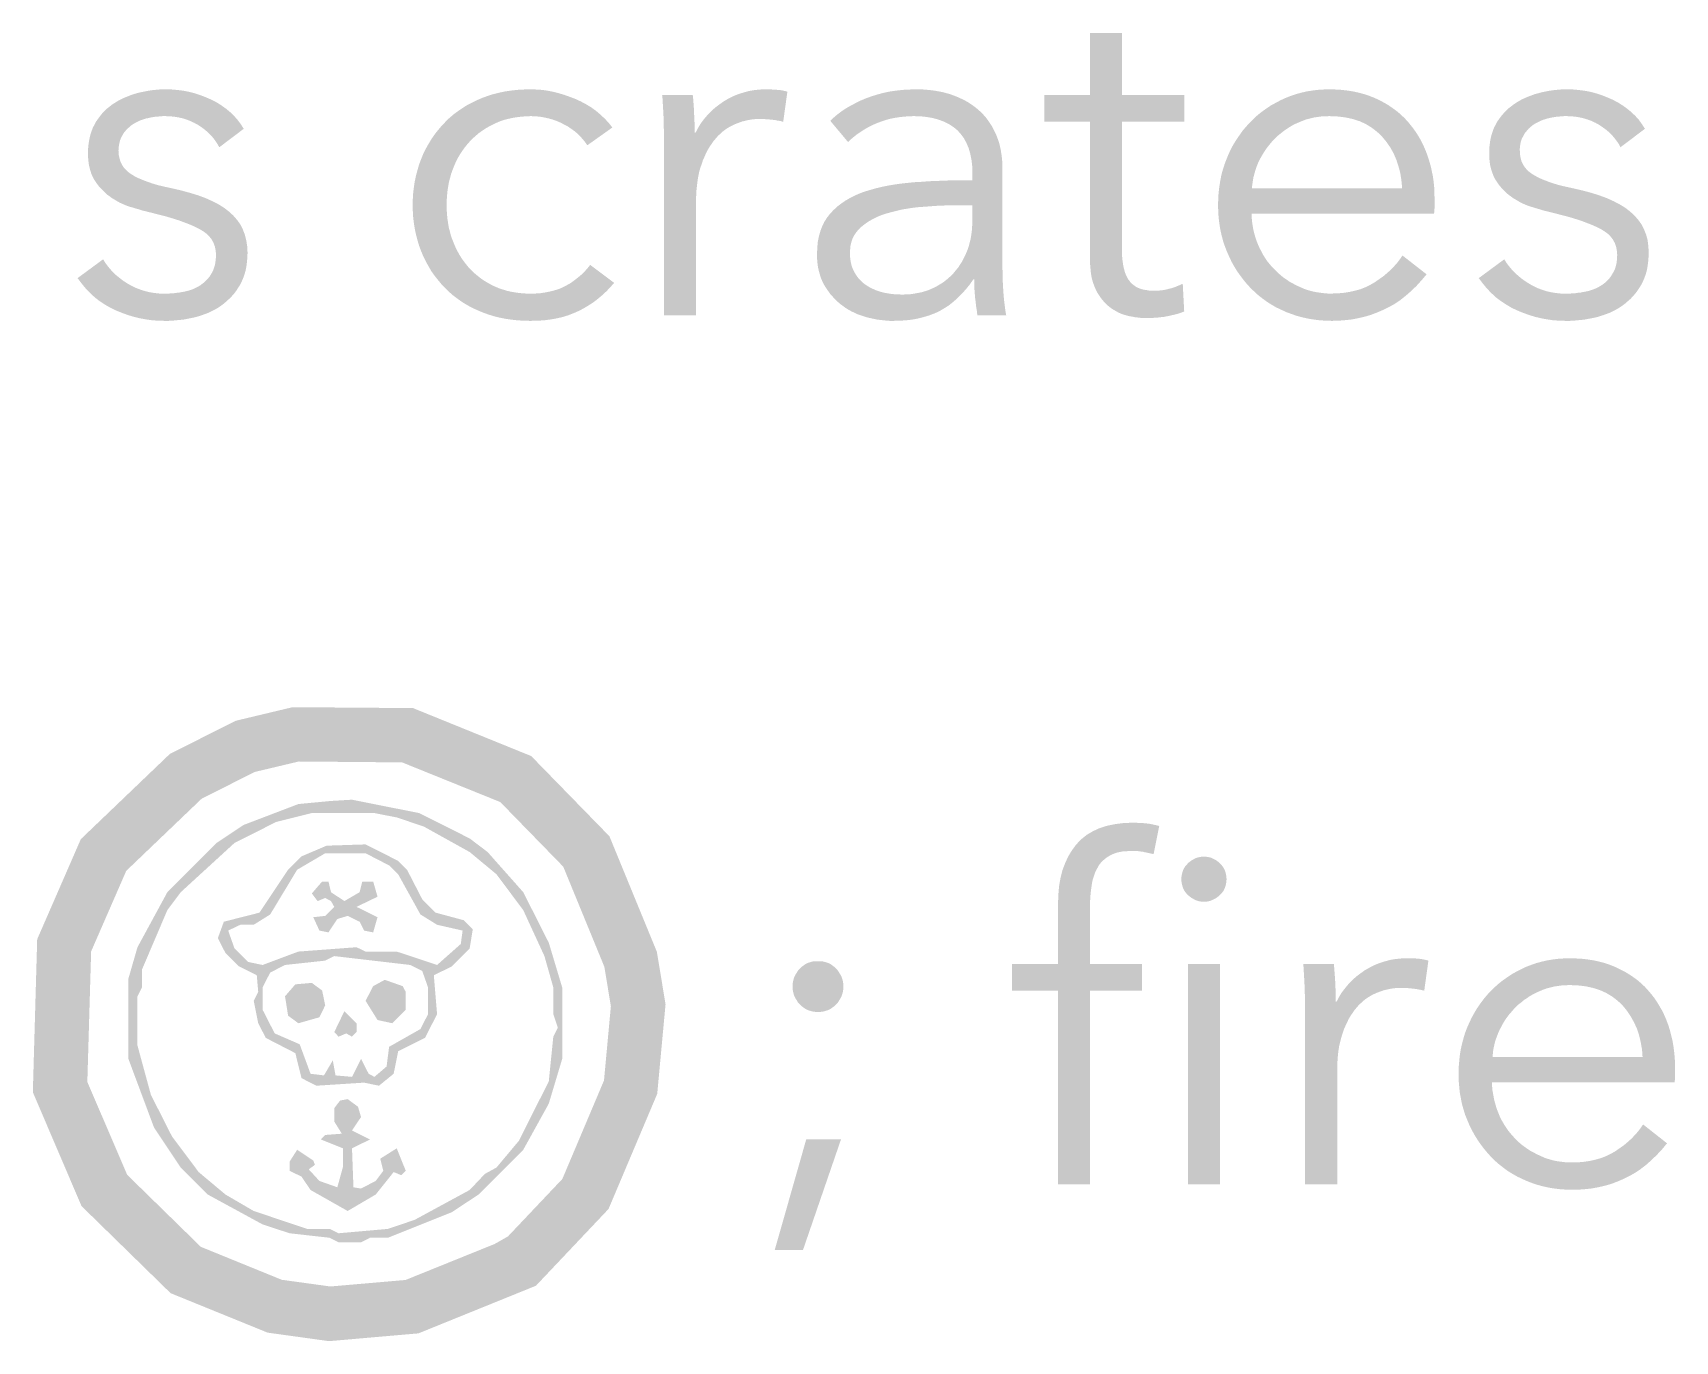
# Model space of a CAD drawing. Header units: millimetres. Extents: x 6 to 594, y 82 to 394.
# Drawn here: x 308.89 to 317.96, y 365.53 to 372.76 of the extents above; entities that cross this region are included whole.
import ezdxf

# ---------------------------------------------------------------- set-up
doc = ezdxf.new("R2010")
doc.units = ezdxf.units.MM
doc.layers.add('RASTER', color=7, linetype='Continuous')

msp = doc.modelspace()

# ---------------------------------------------------------------- hatches: boundary and pattern name
at = {"layer": 'RASTER'}
for points in [[(315.249, 372.269), (314.906, 372.269), (314.906, 371.559), (314.906, 371.542), (314.906, 371.526), (314.907, 371.511), (314.909, 371.497), (314.911, 371.483), (314.913, 371.471), (314.916, 371.458), (314.919, 371.447), (314.922, 371.436), (314.926, 371.426), (314.93, 371.417), (314.935, 371.408), (314.939, 371.399), (314.945, 371.392), (314.95, 371.385), (314.956, 371.378), (314.963, 371.372), (314.969, 371.367), (314.976, 371.362), (314.983, 371.357), (314.991, 371.353), (314.998, 371.35), (315.006, 371.347), (315.015, 371.344), (315.023, 371.342), (315.032, 371.34), (315.041, 371.339), (315.05, 371.337), (315.059, 371.336), (315.068, 371.336), (315.078, 371.335), (315.088, 371.335), (315.097, 371.335), (315.106, 371.336), (315.115, 371.337), (315.125, 371.338), (315.135, 371.339), (315.144, 371.341), (315.154, 371.343), (315.164, 371.346), (315.174, 371.348), (315.184, 371.351), (315.194, 371.354), (315.204, 371.358), (315.213, 371.362), (315.223, 371.366), (315.232, 371.37), (315.241, 371.374), (315.249, 371.221), (315.237, 371.216), (315.225, 371.212), (315.213, 371.208), (315.201, 371.205), (315.189, 371.202), (315.176, 371.199), (315.164, 371.196), (315.151, 371.194), (315.138, 371.191), (315.125, 371.19), (315.112, 371.188), (315.098, 371.187), (315.084, 371.186), (315.07, 371.185), (315.056, 371.185), (315.041, 371.184), (315.028, 371.185), (315.016, 371.185), (315.003, 371.186), (314.99, 371.188), (314.977, 371.189), (314.964, 371.192), (314.95, 371.194), (314.937, 371.197), (314.923, 371.201), (314.91, 371.205), (314.897, 371.21), (314.884, 371.216), (314.872, 371.223), (314.859, 371.23), (314.847, 371.238), (314.835, 371.247), (314.824, 371.256), (314.813, 371.267), (314.803, 371.278), (314.793, 371.29), (314.784, 371.302), (314.775, 371.316), (314.766, 371.33), (314.759, 371.346), (314.752, 371.362), (314.746, 371.379), (314.74, 371.398), (314.736, 371.418), (314.733, 371.439), (314.731, 371.461), (314.729, 371.485), (314.729, 371.509), (314.729, 372.269), (314.477, 372.269), (314.477, 372.417), (314.729, 372.417), (314.729, 372.76), (314.906, 372.76), (314.906, 372.417), (315.249, 372.417)], [(309.919, 372.128), (309.908, 372.147), (309.897, 372.164), (309.884, 372.181), (309.87, 372.197), (309.854, 372.212), (309.838, 372.226), (309.82, 372.239), (309.801, 372.252), (309.78, 372.263), (309.759, 372.273), (309.738, 372.281), (309.716, 372.288), (309.693, 372.293), (309.669, 372.297), (309.645, 372.299), (309.62, 372.3), (309.608, 372.3), (309.596, 372.299), (309.585, 372.298), (309.573, 372.297), (309.561, 372.296), (309.55, 372.294), (309.538, 372.292), (309.526, 372.289), (309.515, 372.287), (309.503, 372.283), (309.493, 372.28), (309.482, 372.276), (309.472, 372.271), (309.462, 372.266), (309.452, 372.261), (309.443, 372.256), (309.434, 372.25), (309.426, 372.243), (309.418, 372.236), (309.41, 372.229), (309.403, 372.221), (309.396, 372.213), (309.39, 372.205), (309.385, 372.196), (309.379, 372.186), (309.375, 372.177), (309.371, 372.167), (309.368, 372.156), (309.366, 372.145), (309.364, 372.134), (309.363, 372.122), (309.362, 372.11), (309.363, 372.089), (309.367, 372.07), (309.372, 372.051), (309.38, 372.034), (309.39, 372.018), (309.402, 372.004), (309.416, 371.991), (309.433, 371.979), (309.451, 371.968), (309.473, 371.957), (309.497, 371.947), (309.523, 371.937), (309.552, 371.927), (309.583, 371.918), (309.617, 371.91), (309.654, 371.902), (309.706, 371.89), (309.754, 371.877), (309.8, 371.863), (309.841, 371.848), (309.879, 371.831), (309.914, 371.813), (309.945, 371.794), (309.972, 371.773), (309.996, 371.751), (310.017, 371.727), (310.035, 371.702), (310.049, 371.674), (310.06, 371.645), (310.068, 371.614), (310.073, 371.581), (310.075, 371.546), (310.074, 371.52), (310.072, 371.496), (310.069, 371.472), (310.065, 371.45), (310.059, 371.428), (310.052, 371.408), (310.044, 371.389), (310.035, 371.37), (310.024, 371.353), (310.013, 371.336), (310.001, 371.32), (309.988, 371.305), (309.974, 371.291), (309.96, 371.278), (309.945, 371.265), (309.929, 371.253), (309.913, 371.242), (309.896, 371.232), (309.878, 371.223), (309.86, 371.214), (309.841, 371.207), (309.822, 371.2), (309.803, 371.194), (309.782, 371.188), (309.762, 371.184), (309.741, 371.18), (309.721, 371.176), (309.7, 371.174), (309.679, 371.172), (309.659, 371.17), (309.638, 371.169), (309.617, 371.169), (309.583, 371.17), (309.549, 371.172), (309.515, 371.177), (309.481, 371.183), (309.448, 371.191), (309.415, 371.201), (309.382, 371.213), (309.349, 371.226), (309.318, 371.241), (309.287, 371.259), (309.258, 371.278), (309.231, 371.299), (309.205, 371.323), (309.181, 371.348), (309.158, 371.376), (309.136, 371.405), (309.277, 371.509), (309.289, 371.49), (309.303, 371.471), (309.318, 371.453), (309.334, 371.435), (309.352, 371.419), (309.372, 371.403), (309.392, 371.388), (309.414, 371.374), (309.437, 371.361), (309.461, 371.35), (309.485, 371.341), (309.51, 371.333), (309.535, 371.327), (309.561, 371.323), (309.588, 371.32), (309.615, 371.32), (309.629, 371.32), (309.643, 371.32), (309.657, 371.321), (309.671, 371.322), (309.684, 371.324), (309.697, 371.325), (309.711, 371.328), (309.724, 371.33), (309.737, 371.333), (309.749, 371.336), (309.761, 371.34), (309.773, 371.344), (309.784, 371.349), (309.794, 371.354), (309.805, 371.36), (309.815, 371.366), (309.824, 371.373), (309.833, 371.38), (309.842, 371.388), (309.85, 371.396), (309.857, 371.404), (309.865, 371.413), (309.871, 371.423), (309.877, 371.433), (309.883, 371.443), (309.887, 371.454), (309.891, 371.466), (309.895, 371.478), (309.897, 371.491), (309.899, 371.504), (309.9, 371.518), (309.901, 371.533), (309.899, 371.556), (309.895, 371.578), (309.888, 371.598), (309.878, 371.617), (309.865, 371.634), (309.849, 371.65), (309.83, 371.664), (309.808, 371.677), (309.784, 371.689), (309.757, 371.701), (309.728, 371.712), (309.696, 371.724), (309.661, 371.735), (309.624, 371.746), (309.584, 371.756), (309.542, 371.767), (309.528, 371.77), (309.514, 371.774), (309.5, 371.777), (309.486, 371.781), (309.471, 371.786), (309.456, 371.79), (309.441, 371.795), (309.426, 371.799), (309.411, 371.804), (309.396, 371.81), (309.382, 371.816), (309.367, 371.823), (309.353, 371.831), (309.34, 371.839), (309.326, 371.847), (309.313, 371.857), (309.3, 371.866), (309.288, 371.877), (309.277, 371.888), (309.266, 371.899), (309.255, 371.911), (309.245, 371.924), (309.236, 371.937), (309.227, 371.951), (309.219, 371.966), (309.212, 371.982), (309.207, 371.998), (309.202, 372.016), (309.198, 372.034), (309.196, 372.053), (309.194, 372.073), (309.193, 372.094), (309.194, 372.117), (309.196, 372.139), (309.199, 372.161), (309.203, 372.181), (309.208, 372.201), (309.214, 372.219), (309.221, 372.237), (309.23, 372.254), (309.239, 372.271), (309.25, 372.286), (309.261, 372.301), (309.272, 372.315), (309.285, 372.328), (309.298, 372.341), (309.312, 372.352), (309.327, 372.364), (309.343, 372.374), (309.359, 372.384), (309.376, 372.393), (309.393, 372.401), (309.41, 372.408), (309.428, 372.415), (309.447, 372.422), (309.466, 372.427), (309.486, 372.432), (309.506, 372.436), (309.526, 372.44), (309.546, 372.443), (309.566, 372.445), (309.586, 372.447), (309.607, 372.448), (309.628, 372.448), (309.659, 372.447), (309.691, 372.444), (309.722, 372.44), (309.753, 372.434), (309.784, 372.426), (309.814, 372.416), (309.845, 372.404), (309.875, 372.391), (309.904, 372.376), (309.931, 372.359), (309.956, 372.341), (309.979, 372.322), (310.001, 372.301), (310.02, 372.279), (310.038, 372.255), (310.054, 372.23)], [(311.952, 372.139), (311.94, 372.156), (311.927, 372.172), (311.913, 372.188), (311.898, 372.203), (311.881, 372.217), (311.863, 372.23), (311.844, 372.243), (311.823, 372.254), (311.802, 372.265), (311.78, 372.274), (311.758, 372.282), (311.735, 372.288), (311.712, 372.293), (311.689, 372.297), (311.664, 372.299), (311.64, 372.3), (311.614, 372.299), (311.588, 372.297), (311.563, 372.294), (311.539, 372.29), (311.515, 372.285), (311.492, 372.279), (311.469, 372.271), (311.448, 372.262), (311.427, 372.252), (311.406, 372.241), (311.387, 372.23), (311.368, 372.217), (311.35, 372.204), (311.333, 372.189), (311.316, 372.174), (311.301, 372.158), (311.286, 372.141), (311.272, 372.123), (311.259, 372.105), (311.247, 372.086), (311.235, 372.066), (311.225, 372.045), (311.216, 372.024), (311.207, 372.002), (311.199, 371.979), (311.193, 371.956), (311.187, 371.933), (311.183, 371.909), (311.179, 371.884), (311.177, 371.86), (311.175, 371.834), (311.175, 371.808), (311.175, 371.783), (311.177, 371.757), (311.179, 371.733), (311.183, 371.708), (311.187, 371.684), (311.193, 371.661), (311.199, 371.638), (311.207, 371.616), (311.216, 371.594), (311.225, 371.573), (311.235, 371.553), (311.246, 371.533), (311.258, 371.514), (311.271, 371.496), (311.285, 371.478), (311.299, 371.461), (311.315, 371.445), (311.331, 371.43), (311.348, 371.416), (311.366, 371.402), (311.384, 371.39), (311.404, 371.378), (311.424, 371.367), (311.445, 371.357), (311.467, 371.348), (311.489, 371.341), (311.512, 371.334), (311.536, 371.329), (311.56, 371.325), (311.585, 371.322), (311.611, 371.32), (311.637, 371.32), (311.666, 371.32), (311.694, 371.322), (311.72, 371.326), (311.745, 371.331), (311.769, 371.337), (311.792, 371.344), (311.814, 371.353), (311.835, 371.364), (311.855, 371.375), (311.874, 371.388), (311.891, 371.401), (311.908, 371.415), (311.925, 371.429), (311.94, 371.445), (311.954, 371.461), (311.968, 371.478), (312.1, 371.379), (312.08, 371.356), (312.059, 371.334), (312.037, 371.313), (312.013, 371.293), (311.989, 371.274), (311.963, 371.257), (311.937, 371.241), (311.909, 371.226), (311.88, 371.213), (311.85, 371.201), (311.818, 371.191), (311.785, 371.183), (311.75, 371.177), (311.714, 371.172), (311.676, 371.17), (311.637, 371.169), (311.601, 371.17), (311.565, 371.172), (311.53, 371.176), (311.496, 371.181), (311.463, 371.188), (311.431, 371.196), (311.4, 371.206), (311.37, 371.217), (311.34, 371.23), (311.312, 371.243), (311.285, 371.258), (311.259, 371.274), (311.234, 371.292), (311.21, 371.31), (311.187, 371.33), (311.166, 371.351), (311.145, 371.373), (311.126, 371.396), (311.107, 371.42), (311.09, 371.444), (311.075, 371.47), (311.06, 371.497), (311.046, 371.525), (311.034, 371.554), (311.023, 371.583), (311.014, 371.613), (311.006, 371.644), (310.999, 371.676), (310.994, 371.708), (310.99, 371.741), (310.988, 371.774), (310.987, 371.808), (310.988, 371.843), (310.99, 371.876), (310.994, 371.909), (310.999, 371.941), (311.006, 371.973), (311.014, 372.003), (311.023, 372.034), (311.034, 372.063), (311.046, 372.092), (311.06, 372.12), (311.075, 372.147), (311.09, 372.172), (311.107, 372.197), (311.126, 372.221), (311.145, 372.244), (311.166, 372.266), (311.187, 372.287), (311.21, 372.307), (311.234, 372.325), (311.259, 372.342), (311.285, 372.359), (311.312, 372.373), (311.34, 372.387), (311.37, 372.4), (311.4, 372.411), (311.431, 372.421), (311.463, 372.429), (311.496, 372.436), (311.53, 372.441), (311.565, 372.445), (311.601, 372.447), (311.637, 372.448), (311.668, 372.447), (311.699, 372.445), (311.73, 372.441), (311.761, 372.435), (311.792, 372.427), (311.823, 372.418), (311.854, 372.407), (311.886, 372.395), (311.916, 372.381), (311.946, 372.365), (311.974, 372.348), (312, 372.329), (312.025, 372.308), (312.048, 372.286), (312.07, 372.263), (312.09, 372.237)], [(312.376, 372.149), (312.376, 372.162), (312.376, 372.175), (312.375, 372.19), (312.375, 372.206), (312.375, 372.222), (312.374, 372.239), (312.374, 372.257), (312.373, 372.276), (312.373, 372.296), (312.372, 372.314), (312.371, 372.333), (312.37, 372.351), (312.369, 372.368), (312.368, 372.385), (312.367, 372.401), (312.365, 372.417), (312.534, 372.417), (312.536, 372.404), (312.537, 372.391), (312.538, 372.378), (312.539, 372.365), (312.54, 372.351), (312.541, 372.337), (312.542, 372.322), (312.542, 372.308), (312.543, 372.293), (312.543, 372.279), (312.544, 372.266), (312.544, 372.253), (312.544, 372.241), (312.545, 372.23), (312.545, 372.219), (312.545, 372.209), (312.55, 372.209), (312.564, 372.235), (312.579, 372.26), (312.596, 372.283), (312.615, 372.305), (312.635, 372.326), (312.657, 372.346), (312.681, 372.364), (312.706, 372.382), (312.732, 372.397), (312.76, 372.411), (312.788, 372.422), (312.817, 372.431), (312.846, 372.439), (312.877, 372.444), (312.908, 372.447), (312.94, 372.448), (312.948, 372.448), (312.956, 372.448), (312.964, 372.448), (312.972, 372.447), (312.98, 372.447), (312.987, 372.447), (312.994, 372.446), (313.001, 372.445), (313.008, 372.445), (313.015, 372.444), (313.022, 372.443), (313.029, 372.442), (313.036, 372.44), (313.043, 372.439), (313.05, 372.437), (313.057, 372.435), (313.034, 372.269), (313.029, 372.27), (313.025, 372.271), (313.019, 372.273), (313.013, 372.274), (313.006, 372.275), (312.999, 372.276), (312.99, 372.278), (312.982, 372.279), (312.973, 372.28), (312.963, 372.281), (312.954, 372.282), (312.945, 372.283), (312.936, 372.283), (312.927, 372.284), (312.918, 372.284), (312.909, 372.284), (312.891, 372.284), (312.874, 372.283), (312.857, 372.281), (312.84, 372.278), (312.823, 372.274), (312.806, 372.27), (312.79, 372.264), (312.774, 372.258), (312.758, 372.251), (312.742, 372.243), (312.727, 372.234), (312.713, 372.225), (312.699, 372.214), (312.686, 372.202), (312.673, 372.19), (312.661, 372.176), (312.649, 372.162), (312.638, 372.146), (312.627, 372.13), (312.617, 372.113), (312.607, 372.094), (312.599, 372.075), (312.59, 372.055), (312.583, 372.033), (312.575, 372.011), (312.569, 371.988), (312.564, 371.963), (312.56, 371.937), (312.557, 371.911), (312.554, 371.883), (312.553, 371.854), (312.553, 371.824), (312.553, 371.2), (312.376, 371.2), (312.376, 372.149)], [(317.659, 372.128), (317.649, 372.147), (317.637, 372.164), (317.624, 372.181), (317.61, 372.197), (317.595, 372.212), (317.578, 372.226), (317.56, 372.239), (317.541, 372.252), (317.521, 372.263), (317.5, 372.273), (317.478, 372.281), (317.456, 372.288), (317.433, 372.293), (317.409, 372.297), (317.385, 372.299), (317.36, 372.3), (317.348, 372.3), (317.337, 372.299), (317.325, 372.298), (317.313, 372.297), (317.302, 372.296), (317.29, 372.294), (317.278, 372.292), (317.266, 372.289), (317.255, 372.287), (317.244, 372.283), (317.233, 372.28), (317.222, 372.276), (317.212, 372.271), (317.202, 372.266), (317.192, 372.261), (317.183, 372.256), (317.174, 372.25), (317.166, 372.243), (317.158, 372.236), (317.15, 372.229), (317.143, 372.221), (317.137, 372.213), (317.13, 372.205), (317.125, 372.196), (317.12, 372.186), (317.115, 372.177), (317.111, 372.167), (317.108, 372.156), (317.106, 372.145), (317.104, 372.134), (317.103, 372.122), (317.103, 372.11), (317.104, 372.089), (317.107, 372.07), (317.112, 372.051), (317.12, 372.034), (317.13, 372.018), (317.142, 372.004), (317.156, 371.991), (317.173, 371.979), (317.192, 371.968), (317.213, 371.957), (317.237, 371.947), (317.263, 371.937), (317.292, 371.927), (317.323, 371.918), (317.357, 371.91), (317.394, 371.902), (317.446, 371.89), (317.495, 371.877), (317.54, 371.863), (317.581, 371.848), (317.619, 371.831), (317.654, 371.813), (317.685, 371.794), (317.712, 371.773), (317.736, 371.751), (317.757, 371.727), (317.775, 371.702), (317.789, 371.674), (317.801, 371.645), (317.809, 371.614), (317.813, 371.581), (317.815, 371.546), (317.814, 371.52), (317.812, 371.496), (317.809, 371.472), (317.805, 371.45), (317.799, 371.428), (317.792, 371.408), (317.784, 371.389), (317.775, 371.37), (317.764, 371.353), (317.753, 371.336), (317.741, 371.32), (317.728, 371.305), (317.715, 371.291), (317.7, 371.278), (317.685, 371.265), (317.669, 371.253), (317.653, 371.242), (317.636, 371.232), (317.618, 371.223), (317.6, 371.214), (317.582, 371.207), (317.562, 371.2), (317.543, 371.194), (317.523, 371.188), (317.502, 371.184), (317.481, 371.18), (317.461, 371.176), (317.44, 371.174), (317.42, 371.172), (317.399, 371.17), (317.378, 371.169), (317.357, 371.169), (317.323, 371.17), (317.289, 371.172), (317.255, 371.177), (317.222, 371.183), (317.188, 371.191), (317.155, 371.201), (317.122, 371.213), (317.09, 371.226), (317.058, 371.241), (317.028, 371.259), (316.999, 371.278), (316.971, 371.299), (316.945, 371.323), (316.921, 371.348), (316.898, 371.376), (316.876, 371.405), (317.017, 371.509), (317.029, 371.49), (317.043, 371.471), (317.058, 371.453), (317.075, 371.435), (317.093, 371.419), (317.112, 371.403), (317.133, 371.388), (317.155, 371.374), (317.178, 371.361), (317.201, 371.35), (317.225, 371.341), (317.25, 371.333), (317.275, 371.327), (317.301, 371.323), (317.328, 371.32), (317.355, 371.32), (317.369, 371.32), (317.383, 371.32), (317.397, 371.321), (317.411, 371.322), (317.424, 371.324), (317.438, 371.325), (317.451, 371.328), (317.464, 371.33), (317.477, 371.333), (317.489, 371.336), (317.501, 371.34), (317.513, 371.344), (317.524, 371.349), (317.535, 371.354), (317.545, 371.36), (317.555, 371.366), (317.565, 371.373), (317.574, 371.38), (317.582, 371.388), (317.59, 371.396), (317.598, 371.404), (317.605, 371.413), (317.611, 371.423), (317.617, 371.433), (317.623, 371.443), (317.628, 371.454), (317.632, 371.466), (317.635, 371.478), (317.638, 371.491), (317.639, 371.504), (317.64, 371.518), (317.641, 371.533), (317.639, 371.556), (317.635, 371.578), (317.628, 371.598), (317.618, 371.617), (317.605, 371.634), (317.589, 371.65), (317.57, 371.664), (317.549, 371.677), (317.524, 371.689), (317.497, 371.701), (317.468, 371.712), (317.436, 371.724), (317.401, 371.735), (317.364, 371.746), (317.324, 371.756), (317.282, 371.767), (317.268, 371.77), (317.254, 371.774), (317.24, 371.777), (317.226, 371.781), (317.211, 371.786), (317.196, 371.79), (317.181, 371.795), (317.166, 371.799), (317.151, 371.804), (317.136, 371.81), (317.122, 371.816), (317.107, 371.823), (317.093, 371.831), (317.08, 371.839), (317.066, 371.847), (317.053, 371.857), (317.04, 371.866), (317.028, 371.877), (317.017, 371.888), (317.006, 371.899), (316.995, 371.911), (316.985, 371.924), (316.976, 371.937), (316.967, 371.951), (316.959, 371.966), (316.953, 371.982), (316.947, 371.998), (316.942, 372.016), (316.938, 372.034), (316.936, 372.053), (316.934, 372.073), (316.934, 372.094), (316.934, 372.117), (316.936, 372.139), (316.939, 372.161), (316.943, 372.181), (316.948, 372.201), (316.954, 372.219), (316.961, 372.237), (316.97, 372.254), (316.979, 372.271), (316.99, 372.286), (317.001, 372.301), (317.013, 372.315), (317.025, 372.328), (317.038, 372.341), (317.053, 372.352), (317.068, 372.364), (317.083, 372.374), (317.099, 372.384), (317.116, 372.393), (317.133, 372.401), (317.15, 372.408), (317.169, 372.415), (317.187, 372.422), (317.207, 372.427), (317.226, 372.432), (317.246, 372.436), (317.266, 372.44), (317.286, 372.443), (317.306, 372.445), (317.327, 372.447), (317.347, 372.448), (317.368, 372.448), (317.4, 372.447), (317.431, 372.444), (317.462, 372.44), (317.493, 372.434), (317.524, 372.426), (317.555, 372.416), (317.585, 372.404), (317.615, 372.391), (317.644, 372.376), (317.671, 372.359), (317.696, 372.341), (317.719, 372.322), (317.741, 372.301), (317.761, 372.279), (317.778, 372.255), (317.794, 372.23)], [(315.015, 367.469), (314.729, 367.469), (314.729, 366.4), (314.552, 366.4), (314.552, 367.469), (314.297, 367.469), (314.297, 367.617), (314.552, 367.617), (314.552, 367.95), (314.554, 368), (314.558, 368.048), (314.566, 368.093), (314.577, 368.136), (314.592, 368.175), (314.609, 368.212), (314.63, 368.246), (314.653, 368.277), (314.68, 368.305), (314.711, 368.33), (314.745, 368.35), (314.782, 368.367), (314.823, 368.38), (314.867, 368.389), (314.914, 368.395), (314.965, 368.397), (314.974, 368.397), (314.983, 368.397), (314.991, 368.396), (315.001, 368.396), (315.01, 368.395), (315.019, 368.395), (315.029, 368.394), (315.038, 368.393), (315.048, 368.392), (315.057, 368.391), (315.067, 368.389), (315.076, 368.387), (315.085, 368.385), (315.094, 368.383), (315.102, 368.381), (315.111, 368.379), (315.08, 368.223), (315.073, 368.225), (315.066, 368.226), (315.058, 368.228), (315.051, 368.23), (315.044, 368.231), (315.037, 368.233), (315.03, 368.234), (315.023, 368.236), (315.015, 368.237), (315.008, 368.238), (315, 368.239), (314.992, 368.24), (314.984, 368.24), (314.975, 368.24), (314.967, 368.241), (314.958, 368.241), (314.94, 368.24), (314.924, 368.239), (314.908, 368.238), (314.894, 368.235), (314.879, 368.232), (314.866, 368.228), (314.854, 368.223), (314.842, 368.217), (314.831, 368.211), (314.82, 368.204), (314.811, 368.197), (314.802, 368.189), (314.793, 368.181), (314.785, 368.171), (314.778, 368.162), (314.772, 368.151), (314.766, 368.14), (314.76, 368.129), (314.755, 368.117), (314.751, 368.105), (314.747, 368.092), (314.743, 368.079), (314.74, 368.065), (314.738, 368.051), (314.736, 368.037), (314.734, 368.022), (314.732, 368.007), (314.731, 367.992), (314.73, 367.976), (314.729, 367.961), (314.729, 367.945), (314.729, 367.929), (314.729, 367.617), (315.015, 367.617)], [(315.917, 367.349), (315.917, 367.362), (315.917, 367.375), (315.917, 367.39), (315.916, 367.406), (315.916, 367.422), (315.916, 367.439), (315.915, 367.457), (315.914, 367.476), (315.914, 367.496), (315.913, 367.514), (315.912, 367.533), (315.911, 367.551), (315.91, 367.568), (315.909, 367.585), (315.908, 367.601), (315.907, 367.617), (316.076, 367.617), (316.077, 367.604), (316.078, 367.591), (316.079, 367.578), (316.08, 367.565), (316.081, 367.551), (316.082, 367.537), (316.083, 367.522), (316.083, 367.508), (316.084, 367.493), (316.085, 367.479), (316.085, 367.466), (316.085, 367.453), (316.086, 367.441), (316.086, 367.43), (316.086, 367.419), (316.086, 367.409), (316.091, 367.409), (316.105, 367.435), (316.12, 367.46), (316.138, 367.483), (316.156, 367.505), (316.177, 367.526), (316.198, 367.546), (316.222, 367.564), (316.247, 367.582), (316.274, 367.597), (316.301, 367.611), (316.329, 367.622), (316.358, 367.631), (316.387, 367.639), (316.418, 367.644), (316.449, 367.647), (316.481, 367.648), (316.49, 367.648), (316.498, 367.648), (316.506, 367.648), (316.513, 367.647), (316.521, 367.647), (316.528, 367.647), (316.535, 367.646), (316.542, 367.645), (316.549, 367.645), (316.556, 367.644), (316.563, 367.643), (316.57, 367.642), (316.577, 367.64), (316.584, 367.639), (316.591, 367.637), (316.598, 367.635), (316.575, 367.469), (316.571, 367.47), (316.566, 367.471), (316.56, 367.473), (316.554, 367.474), (316.547, 367.475), (316.54, 367.476), (316.532, 367.478), (316.523, 367.479), (316.514, 367.48), (316.505, 367.481), (316.496, 367.482), (316.486, 367.483), (316.477, 367.483), (316.468, 367.484), (316.459, 367.484), (316.45, 367.484), (316.433, 367.484), (316.415, 367.483), (316.398, 367.481), (316.381, 367.478), (316.364, 367.474), (316.348, 367.47), (316.331, 367.464), (316.315, 367.458), (316.299, 367.451), (316.283, 367.443), (316.268, 367.434), (316.254, 367.425), (316.24, 367.414), (316.227, 367.402), (316.214, 367.39), (316.202, 367.376), (316.19, 367.362), (316.179, 367.346), (316.168, 367.33), (316.158, 367.313), (316.149, 367.294), (316.14, 367.275), (316.131, 367.255), (316.124, 367.233), (316.117, 367.211), (316.111, 367.188), (316.105, 367.163), (316.101, 367.137), (316.098, 367.111), (316.096, 367.083), (316.094, 367.054), (316.094, 367.024), (316.094, 366.4), (315.917, 366.4), (315.917, 367.349)]]:
    msp.add_hatch(color=7, dxfattribs=at).paths.add_polyline_path(points)
h = msp.add_hatch(color=7, dxfattribs=at)
h.paths.add_polyline_path([(314.079, 371.985), (314.078, 372.024), (314.074, 372.059), (314.067, 372.093), (314.058, 372.124), (314.046, 372.152), (314.032, 372.178), (314.015, 372.201), (313.996, 372.222), (313.974, 372.24), (313.949, 372.256), (313.923, 372.269), (313.894, 372.28), (313.862, 372.289), (313.828, 372.295), (313.792, 372.299), (313.754, 372.3), (313.727, 372.299), (313.7, 372.297), (313.674, 372.294), (313.649, 372.29), (313.623, 372.285), (313.599, 372.278), (313.575, 372.27), (313.551, 372.261), (313.528, 372.251), (313.506, 372.24), (313.485, 372.228), (313.465, 372.215), (313.445, 372.202), (313.427, 372.188), (313.409, 372.173), (313.392, 372.157), (313.294, 372.274), (313.313, 372.292), (313.334, 372.31), (313.357, 372.327), (313.381, 372.343), (313.407, 372.358), (313.434, 372.372), (313.462, 372.386), (313.493, 372.399), (313.524, 372.41), (313.556, 372.42), (313.59, 372.429), (313.624, 372.436), (313.66, 372.441), (313.696, 372.445), (313.734, 372.447), (313.772, 372.448), (313.796, 372.448), (313.821, 372.446), (313.844, 372.444), (313.868, 372.441), (313.89, 372.437), (313.913, 372.433), (313.935, 372.427), (313.957, 372.421), (313.978, 372.413), (313.998, 372.405), (314.018, 372.396), (314.037, 372.387), (314.056, 372.376), (314.074, 372.364), (314.091, 372.352), (314.107, 372.339), (314.123, 372.325), (314.138, 372.31), (314.152, 372.294), (314.165, 372.277), (314.177, 372.259), (314.189, 372.241), (314.199, 372.221), (314.209, 372.201), (314.217, 372.18), (314.225, 372.158), (314.231, 372.135), (314.236, 372.111), (314.24, 372.086), (314.243, 372.06), (314.245, 372.034), (314.245, 372.006), (314.245, 371.473), (314.245, 371.455), (314.246, 371.438), (314.246, 371.42), (314.246, 371.402), (314.247, 371.383), (314.248, 371.365), (314.249, 371.346), (314.25, 371.327), (314.252, 371.309), (314.253, 371.291), (314.255, 371.274), (314.257, 371.258), (314.259, 371.242), (314.261, 371.227), (314.263, 371.213), (314.266, 371.2), (314.107, 371.2), (314.105, 371.211), (314.104, 371.223), (314.102, 371.234), (314.1, 371.246), (314.099, 371.258), (314.097, 371.271), (314.096, 371.283), (314.094, 371.296), (314.093, 371.309), (314.092, 371.322), (314.091, 371.335), (314.09, 371.348), (314.09, 371.36), (314.09, 371.373), (314.089, 371.385), (314.089, 371.398), (314.084, 371.398), (314.063, 371.368), (314.041, 371.341), (314.018, 371.316), (313.995, 371.293), (313.971, 371.272), (313.947, 371.253), (313.921, 371.237), (313.896, 371.222), (313.869, 371.21), (313.84, 371.199), (313.81, 371.19), (313.779, 371.182), (313.747, 371.176), (313.713, 371.172), (313.678, 371.17), (313.642, 371.169), (313.624, 371.169), (313.607, 371.17), (313.589, 371.172), (313.571, 371.174), (313.553, 371.176), (313.535, 371.18), (313.516, 371.184), (313.498, 371.188), (313.479, 371.194), (313.461, 371.2), (313.444, 371.206), (313.427, 371.214), (313.41, 371.222), (313.394, 371.231), (313.378, 371.241), (313.363, 371.252), (313.348, 371.263), (313.333, 371.276), (313.32, 371.289), (313.307, 371.303), (313.294, 371.317), (313.283, 371.333), (313.272, 371.349), (313.261, 371.366), (313.252, 371.384), (313.243, 371.403), (313.237, 371.423), (313.231, 371.444), (313.226, 371.466), (313.223, 371.489), (313.221, 371.513), (313.221, 371.538), (313.222, 371.572), (313.225, 371.605), (313.231, 371.635), (313.239, 371.664), (313.249, 371.691), (313.261, 371.716), (313.276, 371.739), (313.292, 371.76), (313.311, 371.78), (313.331, 371.799), (313.353, 371.816), (313.376, 371.832), (313.4, 371.846), (313.427, 371.86), (313.454, 371.872), (313.483, 371.883), (313.514, 371.892), (313.545, 371.901), (313.578, 371.909), (313.612, 371.916), (313.647, 371.922), (313.683, 371.927), (313.72, 371.931), (313.758, 371.935), (313.797, 371.937), (313.836, 371.94), (313.875, 371.942), (313.915, 371.943), (313.956, 371.945), (313.996, 371.945), (314.037, 371.946), (314.079, 371.946)])
h.paths.add_polyline_path([(314.027, 371.808), (313.999, 371.808), (313.972, 371.808), (313.945, 371.807), (313.917, 371.806), (313.89, 371.805), (313.862, 371.803), (313.835, 371.801), (313.807, 371.799), (313.78, 371.797), (313.753, 371.794), (313.727, 371.79), (313.702, 371.786), (313.677, 371.781), (313.653, 371.775), (313.63, 371.769), (313.607, 371.763), (313.585, 371.756), (313.564, 371.748), (313.544, 371.739), (313.525, 371.729), (313.507, 371.719), (313.491, 371.708), (313.475, 371.696), (313.46, 371.684), (313.447, 371.67), (313.435, 371.655), (313.425, 371.64), (313.417, 371.623), (313.411, 371.605), (313.406, 371.587), (313.404, 371.567), (313.403, 371.546), (313.403, 371.53), (313.404, 371.515), (313.406, 371.5), (313.409, 371.486), (313.412, 371.473), (313.417, 371.46), (313.422, 371.448), (313.428, 371.437), (313.434, 371.426), (313.441, 371.416), (313.448, 371.406), (313.456, 371.397), (313.465, 371.388), (313.474, 371.38), (313.484, 371.372), (313.494, 371.365), (313.504, 371.359), (313.515, 371.352), (313.526, 371.347), (313.538, 371.342), (313.549, 371.337), (313.561, 371.333), (313.574, 371.329), (313.586, 371.326), (313.599, 371.323), (313.612, 371.321), (313.624, 371.319), (313.637, 371.317), (313.65, 371.316), (313.663, 371.315), (313.676, 371.315), (313.689, 371.314), (313.712, 371.315), (313.734, 371.316), (313.756, 371.319), (313.777, 371.323), (313.798, 371.327), (313.818, 371.333), (313.837, 371.339), (313.855, 371.347), (313.873, 371.355), (313.89, 371.365), (313.907, 371.375), (313.922, 371.385), (313.937, 371.397), (313.951, 371.409), (313.965, 371.422), (313.977, 371.435), (313.989, 371.45), (314.001, 371.464), (314.011, 371.48), (314.021, 371.495), (314.03, 371.512), (314.038, 371.529), (314.046, 371.546), (314.053, 371.564), (314.059, 371.582), (314.064, 371.601), (314.069, 371.62), (314.072, 371.639), (314.075, 371.658), (314.077, 371.678), (314.078, 371.697), (314.079, 371.717), (314.079, 371.808)])
h = msp.add_hatch(color=7, dxfattribs=at)
h.paths.add_polyline_path([(316.453, 371.902), (316.449, 371.944), (316.443, 371.984), (316.433, 372.022), (316.421, 372.059), (316.406, 372.094), (316.388, 372.126), (316.366, 372.158), (316.342, 372.187), (316.315, 372.213), (316.285, 372.236), (316.253, 372.256), (316.218, 372.272), (316.18, 372.284), (316.139, 372.293), (316.096, 372.298), (316.05, 372.3), (316.028, 372.299), (316.006, 372.298), (315.985, 372.295), (315.964, 372.292), (315.944, 372.287), (315.924, 372.282), (315.905, 372.275), (315.886, 372.267), (315.867, 372.259), (315.849, 372.25), (315.832, 372.24), (315.815, 372.229), (315.799, 372.218), (315.783, 372.205), (315.768, 372.193), (315.753, 372.179), (315.739, 372.165), (315.726, 372.15), (315.714, 372.135), (315.702, 372.119), (315.691, 372.103), (315.681, 372.086), (315.671, 372.069), (315.662, 372.052), (315.654, 372.034), (315.647, 372.015), (315.641, 371.997), (315.636, 371.978), (315.631, 371.96), (315.628, 371.941), (315.625, 371.921), (315.623, 371.902)])
h.paths.add_polyline_path([(316.632, 371.845), (316.632, 371.84), (316.632, 371.836), (316.632, 371.831), (316.632, 371.826), (316.632, 371.821), (316.632, 371.816), (316.632, 371.811), (316.632, 371.806), (316.632, 371.801), (316.632, 371.795), (316.632, 371.79), (316.631, 371.784), (316.631, 371.779), (316.631, 371.773), (316.63, 371.767), (316.629, 371.762), (315.621, 371.762), (315.622, 371.739), (315.624, 371.717), (315.627, 371.695), (315.631, 371.673), (315.636, 371.652), (315.642, 371.631), (315.649, 371.61), (315.657, 371.59), (315.666, 371.57), (315.676, 371.551), (315.686, 371.532), (315.697, 371.515), (315.709, 371.497), (315.722, 371.481), (315.736, 371.465), (315.751, 371.45), (315.766, 371.435), (315.782, 371.421), (315.798, 371.408), (315.816, 371.396), (315.833, 371.384), (315.852, 371.374), (315.871, 371.364), (315.891, 371.355), (315.911, 371.346), (315.932, 371.339), (315.953, 371.333), (315.975, 371.328), (315.997, 371.325), (316.019, 371.322), (316.042, 371.32), (316.065, 371.32), (316.099, 371.321), (316.132, 371.324), (316.163, 371.329), (316.194, 371.336), (316.223, 371.344), (316.251, 371.355), (316.277, 371.368), (316.303, 371.383), (316.327, 371.4), (316.35, 371.416), (316.371, 371.434), (316.391, 371.452), (316.409, 371.471), (316.426, 371.49), (316.441, 371.51), (316.455, 371.53), (316.588, 371.426), (316.56, 371.393), (316.532, 371.362), (316.503, 371.334), (316.473, 371.308), (316.443, 371.284), (316.412, 371.263), (316.38, 371.245), (316.347, 371.229), (316.314, 371.215), (316.28, 371.202), (316.246, 371.192), (316.211, 371.184), (316.176, 371.177), (316.139, 371.173), (316.103, 371.17), (316.065, 371.169), (316.032, 371.17), (315.999, 371.172), (315.967, 371.176), (315.935, 371.181), (315.904, 371.188), (315.873, 371.196), (315.844, 371.206), (315.814, 371.217), (315.786, 371.23), (315.758, 371.243), (315.732, 371.258), (315.707, 371.274), (315.682, 371.292), (315.659, 371.31), (315.637, 371.33), (315.615, 371.351), (315.595, 371.373), (315.576, 371.396), (315.558, 371.42), (315.541, 371.444), (315.525, 371.47), (315.51, 371.497), (315.497, 371.525), (315.484, 371.554), (315.473, 371.583), (315.463, 371.613), (315.455, 371.644), (315.448, 371.676), (315.443, 371.708), (315.439, 371.741), (315.437, 371.774), (315.436, 371.808), (315.437, 371.843), (315.439, 371.876), (315.443, 371.909), (315.448, 371.941), (315.454, 371.973), (315.462, 372.003), (315.472, 372.034), (315.483, 372.063), (315.495, 372.092), (315.508, 372.12), (315.523, 372.147), (315.539, 372.172), (315.556, 372.197), (315.573, 372.221), (315.593, 372.244), (315.613, 372.266), (315.634, 372.287), (315.656, 372.307), (315.679, 372.325), (315.703, 372.342), (315.728, 372.359), (315.754, 372.373), (315.78, 372.387), (315.808, 372.4), (315.836, 372.411), (315.865, 372.421), (315.894, 372.429), (315.924, 372.436), (315.955, 372.441), (315.986, 372.445), (316.017, 372.447), (316.05, 372.448), (316.085, 372.447), (316.119, 372.445), (316.152, 372.441), (316.184, 372.436), (316.215, 372.429), (316.245, 372.421), (316.274, 372.411), (316.302, 372.4), (316.329, 372.387), (316.354, 372.374), (316.379, 372.359), (316.402, 372.343), (316.424, 372.327), (316.445, 372.309), (316.465, 372.29), (316.484, 372.27), (316.501, 372.249), (316.518, 372.227), (316.533, 372.205), (316.548, 372.181), (316.561, 372.157), (316.573, 372.132), (316.584, 372.106), (316.594, 372.079), (316.603, 372.051), (316.611, 372.023), (316.617, 371.995), (316.623, 371.966), (316.627, 371.936), (316.63, 371.906), (316.631, 371.876), (316.632, 371.845)])
h = msp.add_hatch(color=7, dxfattribs=at)
h.paths.add_polyline_path([(310.324, 369.035), (310.989, 369.03), (311.642, 368.765), (312.074, 368.322), (312.336, 367.684), (312.384, 367.394), (312.338, 366.899), (312.069, 366.263), (311.668, 365.839), (311.019, 365.576), (310.525, 365.533), (310.186, 365.58), (309.65, 365.798), (309.158, 366.279), (308.889, 366.908), (308.913, 367.753), (309.154, 368.306), (309.646, 368.777), (310.01, 368.96)])
h.paths.add_polyline_path([(310.358, 368.735), (310.114, 368.677), (309.821, 368.529), (309.405, 368.131), (309.211, 367.686), (309.19, 366.965), (309.41, 366.452), (309.817, 366.054), (310.264, 365.872), (310.533, 365.835), (310.948, 365.871), (311.495, 366.092), (311.814, 366.429), (312.044, 366.973), (312.082, 367.383), (312.046, 367.601), (311.819, 368.154), (311.471, 368.511), (310.929, 368.73), (310.358, 368.735)])
h = msp.add_hatch(color=7, dxfattribs=at)
h.paths.add_polyline_path([(310.413, 368.838), (310.85, 368.846), (311.072, 368.796), (311.401, 368.655), (311.623, 368.507), (311.796, 368.334), (311.994, 368.038), (312.134, 367.66), (312.184, 367.413), (312.184, 367.191), (312.085, 366.746), (311.845, 366.319), (311.549, 366.022), (311.171, 365.832), (310.751, 365.733), (310.504, 365.733), (310.455, 365.758), (310.208, 365.783), (310.06, 365.832), (309.706, 366.022), (309.435, 366.269), (309.311, 366.442), (309.146, 366.771), (309.072, 367.067), (309.072, 367.462), (309.121, 367.709), (309.262, 368.063), (309.435, 368.31), (309.583, 368.458), (309.781, 368.606), (310.06, 368.747), (310.282, 368.821)])
h.paths.add_polyline_path([(310.628, 368.796), (310.578, 368.771), (310.381, 368.771), (310.06, 368.673), (309.83, 368.557), (309.558, 368.359), (309.385, 368.137), (309.245, 367.858), (309.17, 367.635), (309.146, 367.339), (309.121, 367.289), (309.146, 367.018), (309.22, 366.771), (309.361, 366.492), (309.484, 366.319), (309.731, 366.096), (310.084, 365.906), (310.331, 365.832), (310.529, 365.832), (310.578, 365.807), (310.677, 365.832), (310.875, 365.832), (311.196, 365.931), (311.574, 366.146), (311.796, 366.393), (312.011, 366.795), (312.085, 367.067), (312.085, 367.215), (312.11, 367.265), (312.085, 367.536), (311.986, 367.858), (311.821, 368.186), (311.757, 368.245), (311.722, 368.31), (311.5, 368.507), (311.146, 368.697), (310.899, 368.771)])
h.paths.add_polyline_path([(310.536, 368.517), (310.652, 368.524), (311.023, 368.45), (311.302, 368.31), (311.401, 368.235), (311.598, 368.013), (311.739, 367.734), (311.813, 367.487), (311.813, 367.092), (311.739, 366.845), (311.598, 366.59), (311.351, 366.343), (311.203, 366.245), (310.85, 366.104), (310.751, 366.104), (310.702, 366.079), (310.578, 366.079), (310.529, 366.104), (310.307, 366.129), (310.158, 366.178), (309.855, 366.343), (309.706, 366.492), (309.558, 366.714), (309.417, 367.092), (309.417, 367.536), (309.467, 367.709), (309.632, 368.013), (309.904, 368.285), (310.052, 368.384), (310.356, 368.5)])
h.paths.add_polyline_path([(310.43, 368.45), (310.233, 368.401), (310.003, 368.285), (309.706, 368.013), (309.632, 367.914), (309.492, 367.586), (309.492, 367.487), (309.467, 367.438), (309.467, 367.166), (309.541, 366.894), (309.657, 366.665), (309.805, 366.467), (309.953, 366.343), (310.109, 366.252), (310.405, 366.153), (310.529, 366.153), (310.578, 366.129), (310.85, 366.153), (310.998, 366.203), (311.302, 366.368), (311.386, 366.457), (311.45, 366.492), (311.574, 366.64), (311.739, 366.968), (311.764, 367.215), (311.789, 367.265), (311.764, 367.339), (311.764, 367.487), (311.715, 367.66), (311.598, 367.914), (311.45, 368.112), (311.302, 368.235), (311.048, 368.376), (310.899, 368.426), (310.776, 368.45)])
h.paths.add_polyline_path([(310.512, 368.27), (310.727, 368.277), (310.907, 368.186), (310.956, 368.137), (311.04, 367.974), (311.114, 367.9), (311.27, 367.858), (311.319, 367.808), (311.302, 367.702), (311.203, 367.603), (311.104, 367.554), (311.122, 367.339), (311.055, 367.208), (310.907, 367.134), (310.882, 367.01), (310.801, 366.944), (310.719, 366.961), (310.455, 366.944), (310.373, 366.986), (310.339, 367.124), (310.176, 367.208), (310.134, 367.289), (310.109, 367.413), (310.134, 367.462), (310.126, 367.554), (310.028, 367.603), (309.953, 367.677), (309.911, 367.759), (309.944, 367.85), (310.141, 367.9), (310.299, 368.137), (310.373, 368.211)])
h.paths.add_polyline_path([(310.504, 368.228), (310.349, 368.137), (310.2, 367.89), (310.109, 367.833), (310.035, 367.833), (309.968, 367.801), (310.003, 367.702), (310.077, 367.628), (310.158, 367.611), (310.356, 367.685), (310.677, 367.709), (310.727, 367.685), (310.899, 367.685), (311.122, 367.611), (311.253, 367.727), (311.263, 367.801), (311.122, 367.833), (311.03, 367.89), (310.907, 368.112), (310.857, 368.161), (310.727, 368.228)])
h.paths.add_polyline_path([(310.487, 368.072), (310.522, 368.072), (310.536, 368.013), (310.61, 367.964), (310.694, 368.013), (310.709, 368.072), (310.769, 368.072), (310.793, 367.988), (310.677, 367.932), (310.793, 367.875), (310.769, 367.791), (310.719, 367.801), (310.694, 367.85), (310.628, 367.882), (310.571, 367.865), (310.522, 367.791), (310.472, 367.801), (310.438, 367.875), (310.504, 367.882), (310.554, 367.932), (310.536, 367.964), (310.504, 367.981), (310.462, 367.964), (310.43, 368.006)])
h.paths.add_polyline_path([(310.554, 367.66), (310.504, 367.635), (310.282, 367.611), (310.2, 367.569), (310.158, 367.487), (310.158, 367.364), (310.225, 367.233), (310.363, 367.173), (310.423, 367.01), (310.497, 367.001), (310.546, 367.084), (310.561, 367.001), (310.652, 366.993), (310.702, 367.092), (310.744, 367.01), (310.776, 366.993), (310.843, 367.05), (310.857, 367.159), (311.03, 367.257), (311.072, 367.339), (311.072, 367.487), (311.04, 367.578), (310.974, 367.611)])
h.paths.add_polyline_path([(310.833, 367.529), (310.932, 367.494), (310.949, 367.462), (310.949, 367.364), (310.875, 367.289), (310.793, 367.307), (310.727, 367.413), (310.769, 367.494)])
h.paths.add_polyline_path([(310.339, 367.504), (310.43, 367.512), (310.487, 367.47), (310.504, 367.388), (310.472, 367.322), (310.356, 367.289), (310.299, 367.331), (310.282, 367.438)])
h.paths.add_polyline_path([(310.61, 367.356), (310.677, 367.289), (310.677, 367.24), (310.652, 367.215), (310.62, 367.233), (310.578, 367.215), (310.554, 367.24)])
h.paths.add_polyline_path([(310.586, 366.862), (310.628, 366.87), (310.685, 366.828), (310.702, 366.771), (310.652, 366.697), (310.751, 366.647), (310.652, 366.598), (310.66, 366.383), (310.702, 366.376), (310.783, 366.418), (310.825, 366.474), (310.808, 366.541), (310.899, 366.598), (310.949, 366.474), (310.924, 366.45), (310.882, 366.467), (310.783, 366.343), (310.628, 366.252), (310.423, 366.368), (310.373, 366.442), (310.307, 366.474), (310.307, 366.524), (310.349, 366.59), (310.438, 366.531), (310.447, 366.507), (310.413, 366.482), (310.472, 366.418), (310.571, 366.383), (310.603, 366.499), (310.603, 366.598), (310.48, 366.647), (310.504, 366.672), (310.596, 366.679), (310.554, 366.746), (310.554, 366.82)])
h = msp.add_hatch(color=7, dxfattribs=at)
h.paths.add_polyline_path([(315.446, 366.4), (315.27, 366.4), (315.27, 367.617), (315.446, 367.617)])
h.paths.add_polyline_path([(315.483, 368.085), (315.482, 368.071), (315.48, 368.059), (315.477, 368.047), (315.473, 368.035), (315.468, 368.024), (315.461, 368.014), (315.453, 368.004), (315.444, 367.995), (315.434, 367.987), (315.424, 367.98), (315.413, 367.974), (315.403, 367.969), (315.392, 367.965), (315.381, 367.962), (315.37, 367.961), (315.358, 367.96), (315.346, 367.961), (315.335, 367.962), (315.324, 367.965), (315.313, 367.969), (315.303, 367.974), (315.292, 367.98), (315.282, 367.987), (315.272, 367.995), (315.263, 368.004), (315.255, 368.014), (315.248, 368.024), (315.243, 368.035), (315.239, 368.047), (315.236, 368.059), (315.234, 368.071), (315.233, 368.085), (315.234, 368.098), (315.236, 368.111), (315.239, 368.123), (315.243, 368.135), (315.248, 368.145), (315.255, 368.156), (315.263, 368.165), (315.272, 368.175), (315.282, 368.183), (315.292, 368.19), (315.303, 368.196), (315.313, 368.201), (315.324, 368.205), (315.335, 368.207), (315.346, 368.209), (315.358, 368.21), (315.37, 368.209), (315.381, 368.207), (315.392, 368.205), (315.403, 368.201), (315.413, 368.196), (315.424, 368.19), (315.434, 368.183), (315.444, 368.175), (315.453, 368.165), (315.461, 368.156), (315.468, 368.145), (315.473, 368.135), (315.477, 368.123), (315.48, 368.111), (315.482, 368.098), (315.483, 368.085)])
h = msp.add_hatch(color=7, dxfattribs=at)
h.paths.add_polyline_path([(313.366, 367.492), (313.366, 367.479), (313.364, 367.465), (313.361, 367.453), (313.357, 367.44), (313.351, 367.428), (313.344, 367.417), (313.337, 367.405), (313.327, 367.395), (313.317, 367.384), (313.306, 367.376), (313.295, 367.368), (313.283, 367.362), (313.27, 367.358), (313.256, 367.354), (313.241, 367.352), (313.226, 367.352), (313.211, 367.352), (313.196, 367.354), (313.182, 367.358), (313.169, 367.362), (313.157, 367.368), (313.146, 367.376), (313.135, 367.384), (313.125, 367.395), (313.115, 367.405), (313.108, 367.417), (313.101, 367.428), (313.095, 367.44), (313.091, 367.453), (313.088, 367.465), (313.086, 367.479), (313.086, 367.492), (313.086, 367.505), (313.088, 367.519), (313.091, 367.531), (313.095, 367.544), (313.101, 367.556), (313.108, 367.567), (313.115, 367.579), (313.125, 367.59), (313.135, 367.6), (313.146, 367.608), (313.157, 367.616), (313.169, 367.622), (313.182, 367.626), (313.196, 367.63), (313.211, 367.632), (313.226, 367.632), (313.241, 367.632), (313.256, 367.63), (313.27, 367.626), (313.283, 367.622), (313.295, 367.616), (313.306, 367.608), (313.317, 367.6), (313.327, 367.59), (313.337, 367.579), (313.344, 367.567), (313.351, 367.556), (313.357, 367.544), (313.361, 367.531), (313.364, 367.519), (313.366, 367.505), (313.366, 367.492)])
h.paths.add_polyline_path([(313.143, 366.036), (312.987, 366.036), (313.161, 366.647), (313.353, 366.647)])
h = msp.add_hatch(color=7, dxfattribs=at)
h.paths.add_polyline_path([(317.781, 367.102), (317.778, 367.144), (317.771, 367.184), (317.762, 367.222), (317.75, 367.259), (317.734, 367.294), (317.716, 367.326), (317.695, 367.358), (317.671, 367.387), (317.644, 367.413), (317.614, 367.436), (317.581, 367.456), (317.546, 367.472), (317.508, 367.484), (317.468, 367.493), (317.424, 367.498), (317.378, 367.5), (317.356, 367.499), (317.335, 367.498), (317.314, 367.495), (317.293, 367.492), (317.273, 367.487), (317.253, 367.482), (317.233, 367.475), (317.214, 367.467), (317.196, 367.459), (317.178, 367.45), (317.16, 367.44), (317.144, 367.429), (317.127, 367.418), (317.112, 367.405), (317.096, 367.393), (317.082, 367.379), (317.068, 367.365), (317.055, 367.35), (317.042, 367.335), (317.03, 367.319), (317.019, 367.303), (317.009, 367.286), (317, 367.269), (316.991, 367.252), (316.983, 367.234), (316.976, 367.215), (316.969, 367.197), (316.964, 367.178), (316.96, 367.16), (316.956, 367.141), (316.954, 367.121), (316.952, 367.102)])
h.paths.add_polyline_path([(317.961, 367.045), (317.961, 367.04), (317.961, 367.036), (317.961, 367.031), (317.961, 367.026), (317.961, 367.021), (317.961, 367.016), (317.961, 367.011), (317.961, 367.006), (317.961, 367.001), (317.96, 366.995), (317.96, 366.99), (317.96, 366.984), (317.96, 366.979), (317.959, 366.973), (317.959, 366.967), (317.958, 366.962), (316.949, 366.962), (316.95, 366.939), (316.952, 366.917), (316.956, 366.895), (316.96, 366.873), (316.965, 366.852), (316.971, 366.831), (316.978, 366.81), (316.986, 366.79), (316.994, 366.77), (317.004, 366.751), (317.015, 366.732), (317.026, 366.715), (317.038, 366.697), (317.051, 366.681), (317.065, 366.665), (317.079, 366.65), (317.094, 366.635), (317.11, 366.621), (317.127, 366.608), (317.144, 366.596), (317.162, 366.584), (317.181, 366.574), (317.2, 366.564), (317.22, 366.555), (317.24, 366.546), (317.261, 366.539), (317.282, 366.533), (317.303, 366.528), (317.325, 366.525), (317.348, 366.522), (317.371, 366.52), (317.394, 366.52), (317.428, 366.521), (317.46, 366.524), (317.492, 366.529), (317.522, 366.536), (317.551, 366.544), (317.579, 366.555), (317.606, 366.568), (317.632, 366.583), (317.656, 366.6), (317.679, 366.616), (317.7, 366.634), (317.72, 366.652), (317.738, 366.671), (317.755, 366.69), (317.77, 366.71), (317.784, 366.73), (317.916, 366.626), (317.889, 366.593), (317.86, 366.562), (317.831, 366.534), (317.802, 366.508), (317.771, 366.484), (317.74, 366.463), (317.708, 366.445), (317.676, 366.429), (317.643, 366.415), (317.609, 366.402), (317.575, 366.392), (317.54, 366.384), (317.504, 366.377), (317.468, 366.373), (317.431, 366.37), (317.394, 366.369), (317.36, 366.37), (317.327, 366.372), (317.295, 366.376), (317.263, 366.381), (317.232, 366.388), (317.202, 366.396), (317.172, 366.406), (317.143, 366.417), (317.114, 366.43), (317.087, 366.443), (317.061, 366.458), (317.035, 366.474), (317.011, 366.492), (316.988, 366.51), (316.965, 366.53), (316.944, 366.551), (316.924, 366.573), (316.905, 366.596), (316.887, 366.62), (316.87, 366.644), (316.854, 366.67), (316.839, 366.697), (316.825, 366.725), (316.813, 366.754), (316.801, 366.783), (316.792, 366.813), (316.783, 366.844), (316.777, 366.876), (316.771, 366.908), (316.768, 366.941), (316.765, 366.974), (316.765, 367.008), (316.765, 367.043), (316.768, 367.076), (316.771, 367.109), (316.776, 367.141), (316.783, 367.173), (316.791, 367.203), (316.8, 367.234), (316.811, 367.263), (316.824, 367.292), (316.837, 367.32), (316.852, 367.347), (316.867, 367.372), (316.884, 367.397), (316.902, 367.421), (316.921, 367.444), (316.941, 367.466), (316.963, 367.487), (316.985, 367.507), (317.008, 367.525), (317.032, 367.542), (317.057, 367.559), (317.082, 367.573), (317.109, 367.587), (317.136, 367.6), (317.165, 367.611), (317.193, 367.621), (317.223, 367.629), (317.253, 367.636), (317.283, 367.641), (317.314, 367.645), (317.346, 367.647), (317.378, 367.648), (317.413, 367.647), (317.448, 367.645), (317.481, 367.641), (317.513, 367.636), (317.544, 367.629), (317.574, 367.621), (317.603, 367.611), (317.63, 367.6), (317.657, 367.587), (317.683, 367.574), (317.707, 367.559), (317.731, 367.543), (317.753, 367.527), (317.774, 367.509), (317.794, 367.49), (317.812, 367.47), (317.83, 367.449), (317.847, 367.427), (317.862, 367.405), (317.876, 367.381), (317.89, 367.357), (317.902, 367.332), (317.913, 367.306), (317.923, 367.279), (317.932, 367.251), (317.939, 367.223), (317.946, 367.195), (317.951, 367.166), (317.955, 367.136), (317.958, 367.106), (317.96, 367.076), (317.961, 367.045)])

doc.saveas('drawing.dxf')
